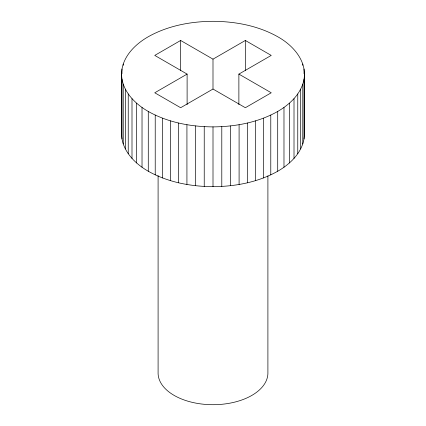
<?xml version="1.0" encoding="UTF-8"?>
<svg xmlns="http://www.w3.org/2000/svg" width="426" height="426" viewBox="0 0 426 426"><rect width="100%" height="100%" fill="white"/><g stroke="black" fill="none" stroke-linecap="round" stroke-linejoin="round"><path stroke-width="0.64" d="M304.036 138.945L304.036 79.167C307.034 60.758 292.726 45.044 277.709 36.732C258.092 25.688 235.322 21.449 212.995 21.3C190.672 21.449 167.903 25.698 148.28 36.732C134.707 44.48 121.735 57.494 121.554 74.092L121.554 133.876C121.724 150.479 134.712 163.488 148.28 171.241C167.908 182.269 190.672 186.524 213.005 186.673C235.328 186.513 258.097 182.285 277.709 171.241C291.283 163.499 304.292 150.484 304.446 133.881L304.446 74.097M121.554 74.092C121.724 90.695 134.712 103.71 148.28 111.458C167.908 122.491 190.672 126.746 213.005 126.889C235.328 126.735 258.097 122.502 277.709 111.458C289.898 104.391 301.448 93.608 304.036 79.167M238.88 104.652L238.88 74.097L271.24 55.412L245.355 40.47L212.995 59.15L180.64 40.47L154.755 55.412L187.11 74.097L187.11 104.652M187.11 74.097L154.755 92.777L180.64 107.719L212.995 89.039L245.355 107.719L271.24 92.777L238.88 74.097M304.036 69.028L304.036 73.677M302.779 63.996L302.779 65.327M302.779 84.199L302.779 143.977M300.692 89.151L300.692 148.935M297.763 93.997L297.763 153.775M294.009 98.688L294.009 158.467M289.414 103.183L289.414 162.966M283.982 107.453L283.982 167.237M277.709 111.458L277.709 171.241M270.782 115.073L270.782 174.857M267.901 175.863L267.901 372.478A54.911 31.705 0 0 1 213.9 404.7A54.911 31.705 0 0 1 158.094 373.522L158.094 175.581M263.39 118.21L263.39 177.988M255.6 120.862L255.6 180.64M247.469 123.029L247.469 182.813M245.355 40.47L245.355 70.359M239.093 124.717L239.093 184.501M230.503 125.926L230.503 185.704M221.792 126.65L221.792 186.428M212.995 59.15L212.995 89.039M213.005 126.889L213.005 186.673M204.23 126.65L204.23 186.434M195.513 125.926L195.513 185.709M186.929 124.722L186.929 184.501M180.64 40.47L180.64 70.359M178.542 123.034L178.542 182.813M170.421 120.862L170.421 180.64M162.62 118.21L162.62 177.993M155.224 115.079L155.224 174.857M148.28 111.458L148.28 171.241M142.023 107.453L142.023 167.237M136.592 103.183L136.592 162.961M132.001 98.683L132.001 158.461M128.237 93.992L128.237 153.775M125.319 89.151L125.319 148.93M123.231 63.991L123.231 65.322M123.231 84.194L123.231 143.977M121.974 69.023L121.974 73.671M121.974 79.161L121.974 138.945"/></g></svg>
